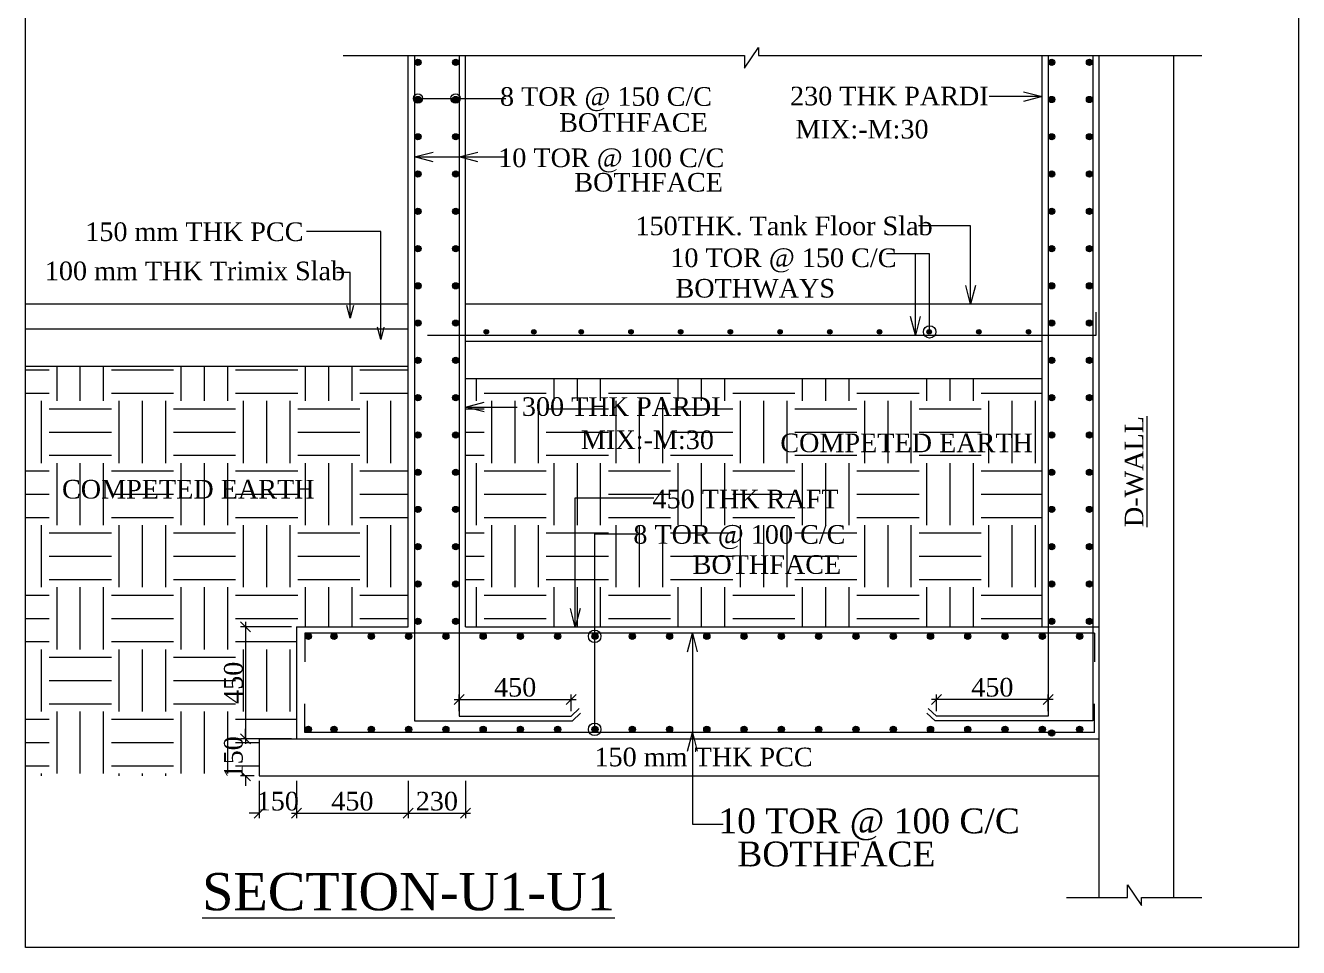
# Model space of a CAD drawing. Header units: inches. Extents: x 10943721 to 11147402, y -2794197 to -2693110.
# Drawn here: x 11055905 to 11061027, y -2789981 to -2786270 of the extents above; entities that cross this region are included whole.
import ezdxf

# ---------------------------------------------------------------- set-up
doc = ezdxf.new("R2010")
doc.units = ezdxf.units.IN
doc.header["$LTSCALE"] = 0.5
doc.header["$MEASUREMENT"] = 0
doc.header["$PDMODE"] = 34
doc.header["$PDSIZE"] = 50
doc.layers.get('0').update_dxf_attribs({"lineweight": 0})
for name, color, linetype, lineweight in [('S-DIM SECTION', 7, 'Continuous', 0), ('S-HATCH LIFT', 250, 'Continuous', 0), ('S-SECTION', 5, 'Continuous', 5), ('S-SECTION MARK', 7, 'Continuous', 0), ('S-SECTION-TEXT', 7, 'Continuous', 0), ('S-SHEET', 251, 'Continuous', 0), ('S-STEEL', 1, 'Continuous', 9), ('S-STEEL-2', 6, 'Continuous', 0), ('S-STEEL-TEXT', 7, 'Continuous', 0), ('S-TEXT', 7, 'Continuous', 0)]:
    doc.layers.add(name, color=color, linetype=linetype, lineweight=lineweight)
doc.styles.get("Standard").update_dxf_attribs({"font": 'times.ttf'})
doc.styles.add('TEXT', font='times.ttf')
doc.dimstyles.new('SETU', dxfattribs={"dimtxt": 200, "dimasz": 200, "dimexe": 100, "dimexo": 100, "dimgap": 35, "dimtad": 1, "dimdec": 0, "dimzin": 0, "dimdsep": 46, "dimtxsty": 'Standard', "dimblk": 'OBLIQUE', "dimcen": 0.09, "dimdle": 100, "dimclrd": 4, "dimclre": 256, "dimclrt": 256, "dimadec": 1, "dimazin": 0, "dimtfac": 1, "dimtdec": 0, "dimtix": 1, "dimtofl": 0, "dimtmove": 2, "dimatfit": 0, "dimfxl": 1, "dimtolj": 1, "dimtzin": 0, "dimlwd": -1, "dimlwe": -1, "dimarcsym": 0})
doc.dimstyles.get("Standard").update_dxf_attribs({"dimtxt": 0.18, "dimasz": 0.18, "dimexe": 0.18, "dimexo": 0.0625, "dimgap": 0.09, "dimtad": 0, "dimtih": 1, "dimtoh": 1, "dimdec": 4, "dimzin": 0, "dimdsep": 46, "dimtxsty": 'Standard', "dimcen": 0.09, "dimadec": 0, "dimazin": 0, "dimtfac": 1, "dimtdec": 4, "dimtofl": 0, "dimtmove": 0, "dimatfit": 3, "dimfxl": 1, "dimtolj": 1, "dimtzin": 0, "dimarcsym": 0})

# ---------------------------------------------------------------- blocks, each defined once
blk = doc.blocks.new('_Oblique')
at = {"color": 0, "linetype": 'ByBlock', "lineweight": -2}
blk.add_line((-0.5, -0.5), (0.5, 0.5), dxfattribs=at)
blk = doc.blocks.new('*D93')
at = {"layer": 'Defpoints', "color": 0, "transparency": 16777216}
for p in [(11059569.9, -2788982.1), (11059569.9, -2789050), (11060019.9, -2789050)]:
    blk.add_point(p, dxfattribs=at)
at = {"layer": 'S-DIM SECTION', "transparency": 16777216}
for p, q in [((11060039.9, -2788982.1), (11059549.9, -2788982.1)), ((11059569.9, -2789030), (11059569.9, -2788962.1)), ((11060019.9, -2789030), (11060019.9, -2788962.1))]:
    blk.add_line(p, q, dxfattribs=at)
at = {"layer": 'S-DIM SECTION', "transparency": 16777216, "xscale": 40, "yscale": 40, "zscale": 40, "rotation": 180}
blk.add_blockref('_Oblique', (11059569.9, -2788982.1), dxfattribs=at)
at = {"layer": 'S-DIM SECTION', "transparency": 16777216, "xscale": 40, "yscale": 40, "zscale": 40}
blk.add_blockref('_Oblique', (11060019.9, -2788982.1), dxfattribs=at)
at = {"layer": 'S-DIM SECTION', "transparency": 16777216, "insert": (11059794.9, -2788933.9), "char_height": 75, "attachment_point": 5, "style": 'TEXT'}
blk.add_mtext('\\A1;450', dxfattribs=at)
blk = doc.blocks.new('*D94')
at = {"layer": 'Defpoints', "color": 0, "transparency": 16777216}
for p in [(11058099.9, -2788982.1), (11057649.9, -2789050), (11058099.9, -2789050)]:
    blk.add_point(p, dxfattribs=at)
at = {"layer": 'S-DIM SECTION', "transparency": 16777216}
for p, q in [((11057629.9, -2788982.1), (11058119.9, -2788982.1)), ((11057649.9, -2789030), (11057649.9, -2788962.1)), ((11058099.9, -2789030), (11058099.9, -2788962.1))]:
    blk.add_line(p, q, dxfattribs=at)
at = {"layer": 'S-DIM SECTION', "transparency": 16777216, "xscale": 40, "yscale": 40, "zscale": 40, "rotation": 180}
blk.add_blockref('_Oblique', (11057649.9, -2788982.1), dxfattribs=at)
at = {"layer": 'S-DIM SECTION', "transparency": 16777216, "xscale": 40, "yscale": 40, "zscale": 40}
blk.add_blockref('_Oblique', (11058099.9, -2788982.1), dxfattribs=at)
at = {"layer": 'S-DIM SECTION', "transparency": 16777216, "insert": (11057874.9, -2788933.9), "char_height": 75, "attachment_point": 5, "style": 'TEXT'}
blk.add_mtext('\\A1;450', dxfattribs=at)
blk = doc.blocks.new('*D95')
at = {"layer": 'Defpoints', "color": 0, "transparency": 16777216}
for p in [(11056994.9, -2788690.5), (11056789.7, -2789140.5), (11056994.9, -2789140.5)]:
    blk.add_point(p, dxfattribs=at)
at = {"layer": 'S-DIM SECTION', "transparency": 16777216}
for p, q in [((11056974.9, -2788690.5), (11056769.7, -2788690.5)), ((11056789.7, -2788670.5), (11056789.7, -2789160.5)), ((11056974.9, -2789140.5), (11056769.7, -2789140.5))]:
    blk.add_line(p, q, dxfattribs=at)
at = {"layer": 'S-DIM SECTION', "transparency": 16777216, "xscale": 40, "yscale": 40, "zscale": 40}
for p, rotation in [((11056789.7, -2788690.5), 90), ((11056789.7, -2789140.5), 270)]:
    blk.add_blockref('_Oblique', p, dxfattribs=dict(at, rotation=rotation))
at = {"layer": 'S-DIM SECTION', "transparency": 16777216, "insert": (11056741.6, -2788915.5), "char_height": 75, "attachment_point": 5, "rotation": 90, "style": 'TEXT'}
blk.add_mtext('\\A1;450', dxfattribs=at)
blk = doc.blocks.new('*D96')
at = {"layer": 'Defpoints', "color": 0, "transparency": 16777216}
for p in [(11056789.7, -2789140.5), (11056840.2, -2789140.5), (11056844.9, -2789290.5)]:
    blk.add_point(p, dxfattribs=at)
at = {"layer": 'S-DIM SECTION', "transparency": 16777216}
for p, q in [((11056789.7, -2789140.5), (11056789.7, -2789100.5)), ((11056820.2, -2789140.5), (11056769.7, -2789140.5)), ((11056824.9, -2789290.5), (11056769.7, -2789290.5)), ((11056789.7, -2789290.5), (11056789.7, -2789330.5))]:
    blk.add_line(p, q, dxfattribs=at)
at = {"layer": 'S-DIM SECTION', "transparency": 16777216, "xscale": 40, "yscale": 40, "zscale": 40}
for p, rotation in [((11056789.7, -2789140.5), 270), ((11056789.7, -2789290.5), 90)]:
    blk.add_blockref('_Oblique', p, dxfattribs=dict(at, rotation=rotation))
at = {"layer": 'S-DIM SECTION', "transparency": 16777216, "insert": (11056741.6, -2789215.5), "char_height": 75, "attachment_point": 5, "rotation": 90, "style": 'TEXT'}
blk.add_mtext('\\A1;150', dxfattribs=at)
blk = doc.blocks.new('*D97')
at = {"layer": 'Defpoints', "color": 0, "transparency": 16777216}
for p in [(11056844.9, -2789290.5), (11056994.9, -2789290.5), (11056994.9, -2789440.5)]:
    blk.add_point(p, dxfattribs=at)
at = {"layer": 'S-DIM SECTION', "transparency": 16777216}
for p, q in [((11056844.9, -2789310.5), (11056844.9, -2789460.5)), ((11056994.9, -2789310.5), (11056994.9, -2789460.5)), ((11056844.9, -2789440.5), (11056804.9, -2789440.5)), ((11056994.9, -2789440.5), (11057034.9, -2789440.5))]:
    blk.add_line(p, q, dxfattribs=at)
at = {"layer": 'S-DIM SECTION', "transparency": 16777216, "xscale": 40, "yscale": 40, "zscale": 40}
blk.add_blockref('_Oblique', (11056844.9, -2789440.5), dxfattribs=at)
at = {"layer": 'S-DIM SECTION', "transparency": 16777216, "xscale": 40, "yscale": 40, "zscale": 40, "rotation": 180}
blk.add_blockref('_Oblique', (11056994.9, -2789440.5), dxfattribs=at)
at = {"layer": 'S-DIM SECTION', "transparency": 16777216, "insert": (11056919.9, -2789392.3), "char_height": 75, "attachment_point": 5, "style": 'TEXT'}
blk.add_mtext('\\A1;150', dxfattribs=at)
blk = doc.blocks.new('*D98')
at = {"layer": 'Defpoints', "color": 0, "transparency": 16777216}
for p in [(11056994.9, -2789290.5), (11057444.9, -2789290.5), (11057444.9, -2789440.5)]:
    blk.add_point(p, dxfattribs=at)
at = {"layer": 'S-DIM SECTION', "transparency": 16777216}
for p, q in [((11056994.9, -2789310.5), (11056994.9, -2789460.5)), ((11057444.9, -2789310.5), (11057444.9, -2789460.5)), ((11056974.9, -2789440.5), (11057464.9, -2789440.5))]:
    blk.add_line(p, q, dxfattribs=at)
at = {"layer": 'S-DIM SECTION', "transparency": 16777216, "xscale": 40, "yscale": 40, "zscale": 40, "rotation": 180}
blk.add_blockref('_Oblique', (11056994.9, -2789440.5), dxfattribs=at)
at = {"layer": 'S-DIM SECTION', "transparency": 16777216, "xscale": 40, "yscale": 40, "zscale": 40}
blk.add_blockref('_Oblique', (11057444.9, -2789440.5), dxfattribs=at)
at = {"layer": 'S-DIM SECTION', "transparency": 16777216, "insert": (11057219.9, -2789392.3), "char_height": 75, "attachment_point": 5, "style": 'TEXT'}
blk.add_mtext('\\A1;450', dxfattribs=at)
blk = doc.blocks.new('*D99')
at = {"layer": 'Defpoints', "color": 0, "transparency": 16777216}
for p in [(11057444.9, -2789290.5), (11057674.9, -2789290.5), (11057674.9, -2789440.5)]:
    blk.add_point(p, dxfattribs=at)
at = {"layer": 'S-DIM SECTION', "transparency": 16777216}
for p, q in [((11057444.9, -2789310.5), (11057444.9, -2789460.5)), ((11057674.9, -2789310.5), (11057674.9, -2789460.5)), ((11057424.9, -2789440.5), (11057694.9, -2789440.5))]:
    blk.add_line(p, q, dxfattribs=at)
at = {"layer": 'S-DIM SECTION', "transparency": 16777216, "xscale": 40, "yscale": 40, "zscale": 40, "rotation": 180}
blk.add_blockref('_Oblique', (11057444.9, -2789440.5), dxfattribs=at)
at = {"layer": 'S-DIM SECTION', "transparency": 16777216, "xscale": 40, "yscale": 40, "zscale": 40}
blk.add_blockref('_Oblique', (11057674.9, -2789440.5), dxfattribs=at)
at = {"layer": 'S-DIM SECTION', "transparency": 16777216, "insert": (11057559.9, -2789392.3), "char_height": 75, "attachment_point": 5, "style": 'TEXT'}
blk.add_mtext('\\A1;230', dxfattribs=at)

msp = doc.modelspace()

# ---------------------------------------------------------------- hatches: boundary and pattern name
at = {"layer": 'S-HATCH LIFT'}
h = msp.add_hatch(dxfattribs=at)
h.set_pattern_fill('EARTH', color=256, scale=1000)
h.paths.add_polyline_path([(11057444.9, -2787640.5), (11055904.5, -2787640.5), (11055904.5, -2789290.5), (11056844.9, -2789290.5), (11056844.9, -2789140.5), (11056994.9, -2789140.5), (11056994.9, -2788690.5), (11057444.9, -2788690.5)])
h = msp.add_hatch(dxfattribs=at)
h.set_pattern_fill('EARTH', color=256, scale=1000)
h.paths.add_polyline_path([(11059994.9, -2787690.5), (11057674.9, -2787690.5), (11057674.9, -2788690.5), (11059994.9, -2788690.5)])
at = {"layer": 'S-STEEL-2', "ltscale": 0.1}
h = msp.add_hatch(color=256, dxfattribs=at)
h.dxf.hatch_style = 1
edge = h.paths.add_edge_path()
edge.add_arc((11057484, -2786417.8), 12.5, 0, 360)
h = msp.add_hatch(color=256, dxfattribs=at)
h.dxf.hatch_style = 1
edge = h.paths.add_edge_path()
edge.add_arc((11057635.7, -2786417.8), 12.5, 0, 360)
h = msp.add_hatch(color=256, dxfattribs=at)
h.dxf.hatch_style = 1
edge = h.paths.add_edge_path()
edge.add_arc((11060034, -2786417.8), 12.5, 0, 360)
h = msp.add_hatch(color=256, dxfattribs=at)
h.dxf.hatch_style = 1
edge = h.paths.add_edge_path()
edge.add_arc((11060185.7, -2786417.8), 12.5, 0, 360)
h = msp.add_hatch(color=256, dxfattribs=at)
h.dxf.hatch_style = 1
edge = h.paths.add_edge_path()
edge.add_arc((11057484, -2786567.8), 12.5, 0, 360)
h = msp.add_hatch(color=256, dxfattribs=at)
h.dxf.hatch_style = 1
edge = h.paths.add_edge_path()
edge.add_arc((11057635.7, -2786567.8), 12.5, 0, 360)
h = msp.add_hatch(color=256, dxfattribs=at)
h.dxf.hatch_style = 1
edge = h.paths.add_edge_path()
edge.add_arc((11060034, -2786567.8), 12.5, 0, 360)
h = msp.add_hatch(color=256, dxfattribs=at)
h.dxf.hatch_style = 1
edge = h.paths.add_edge_path()
edge.add_arc((11060185.7, -2786567.8), 12.5, 0, 360)
h = msp.add_hatch(color=256, dxfattribs=at)
h.dxf.hatch_style = 1
edge = h.paths.add_edge_path()
edge.add_arc((11057484, -2786717.8), 12.5, 0, 360)
h = msp.add_hatch(color=256, dxfattribs=at)
h.dxf.hatch_style = 1
edge = h.paths.add_edge_path()
edge.add_arc((11057635.7, -2786717.8), 12.5, 0, 360)
h = msp.add_hatch(color=256, dxfattribs=at)
h.dxf.hatch_style = 1
edge = h.paths.add_edge_path()
edge.add_arc((11060034, -2786717.8), 12.5, 0, 360)
h = msp.add_hatch(color=256, dxfattribs=at)
h.dxf.hatch_style = 1
edge = h.paths.add_edge_path()
edge.add_arc((11060185.7, -2786717.8), 12.5, 0, 360)
h = msp.add_hatch(color=256, dxfattribs=at)
h.dxf.hatch_style = 1
edge = h.paths.add_edge_path()
edge.add_arc((11057484, -2786867.8), 12.5, 0, 360)
h = msp.add_hatch(color=256, dxfattribs=at)
h.dxf.hatch_style = 1
edge = h.paths.add_edge_path()
edge.add_arc((11057635.7, -2786867.8), 12.5, 0, 360)
h = msp.add_hatch(color=256, dxfattribs=at)
h.dxf.hatch_style = 1
edge = h.paths.add_edge_path()
edge.add_arc((11060034, -2786867.8), 12.5, 0, 360)
h = msp.add_hatch(color=256, dxfattribs=at)
h.dxf.hatch_style = 1
edge = h.paths.add_edge_path()
edge.add_arc((11060185.7, -2786867.8), 12.5, 0, 360)
h = msp.add_hatch(color=256, dxfattribs=at)
h.dxf.hatch_style = 1
edge = h.paths.add_edge_path()
edge.add_arc((11057484, -2787017.8), 12.5, 0, 360)
h = msp.add_hatch(color=256, dxfattribs=at)
h.dxf.hatch_style = 1
edge = h.paths.add_edge_path()
edge.add_arc((11057635.7, -2787017.8), 12.5, 0, 360)
h = msp.add_hatch(color=256, dxfattribs=at)
h.dxf.hatch_style = 1
edge = h.paths.add_edge_path()
edge.add_arc((11060034, -2787017.8), 12.5, 0, 360)
h = msp.add_hatch(color=256, dxfattribs=at)
h.dxf.hatch_style = 1
edge = h.paths.add_edge_path()
edge.add_arc((11060185.7, -2787017.8), 12.5, 0, 360)
h = msp.add_hatch(color=256, dxfattribs=at)
h.dxf.hatch_style = 1
edge = h.paths.add_edge_path()
edge.add_arc((11057484, -2787167.8), 12.5, 0, 360)
h = msp.add_hatch(color=256, dxfattribs=at)
h.dxf.hatch_style = 1
edge = h.paths.add_edge_path()
edge.add_arc((11057635.7, -2787167.8), 12.5, 0, 360)
h = msp.add_hatch(color=256, dxfattribs=at)
h.dxf.hatch_style = 1
edge = h.paths.add_edge_path()
edge.add_arc((11060034, -2787167.8), 12.5, 0, 360)
h = msp.add_hatch(color=256, dxfattribs=at)
h.dxf.hatch_style = 1
edge = h.paths.add_edge_path()
edge.add_arc((11060185.7, -2787167.8), 12.5, 0, 360)
h = msp.add_hatch(color=256, dxfattribs=at)
h.dxf.hatch_style = 1
edge = h.paths.add_edge_path()
edge.add_arc((11057484, -2787317.8), 12.5, 0, 360)
h = msp.add_hatch(color=256, dxfattribs=at)
h.dxf.hatch_style = 1
edge = h.paths.add_edge_path()
edge.add_arc((11057635.7, -2787317.8), 12.5, 0, 360)
h = msp.add_hatch(color=256, dxfattribs=at)
h.dxf.hatch_style = 1
edge = h.paths.add_edge_path()
edge.add_arc((11060034, -2787317.8), 12.5, 0, 360)
h = msp.add_hatch(color=256, dxfattribs=at)
h.dxf.hatch_style = 1
edge = h.paths.add_edge_path()
edge.add_arc((11060185.7, -2787317.8), 12.5, 0, 360)
h = msp.add_hatch(color=256, dxfattribs=at)
h.dxf.hatch_style = 1
edge = h.paths.add_edge_path()
edge.add_arc((11057484, -2787467.8), 12.5, 0, 360)
h = msp.add_hatch(color=256, dxfattribs=at)
h.dxf.hatch_style = 1
edge = h.paths.add_edge_path()
edge.add_arc((11057635.7, -2787467.8), 12.5, 0, 360)
h = msp.add_hatch(color=256, dxfattribs=at)
h.dxf.hatch_style = 1
edge = h.paths.add_edge_path()
edge.add_arc((11060034, -2787467.8), 12.5, 0, 360)
h = msp.add_hatch(color=256, dxfattribs=at)
h.dxf.hatch_style = 1
edge = h.paths.add_edge_path()
edge.add_arc((11060185.7, -2787467.8), 12.5, 0, 360)
at = {"layer": 'S-STEEL-2'}
h = msp.add_hatch(color=256, dxfattribs=at)
h.dxf.hatch_style = 1
edge = h.paths.add_edge_path()
edge.add_arc((11057758.9, -2787503.1), 9, 0, 360)
h = msp.add_hatch(color=256, dxfattribs=at)
h.dxf.hatch_style = 1
edge = h.paths.add_edge_path()
edge.add_arc((11057949.9, -2787503.1), 9, 0, 360)
h = msp.add_hatch(color=256, dxfattribs=at)
h.dxf.hatch_style = 1
edge = h.paths.add_edge_path()
edge.add_arc((11058140.9, -2787503.1), 9, 0, 360)
h = msp.add_hatch(color=256, dxfattribs=at)
h.dxf.hatch_style = 1
edge = h.paths.add_edge_path()
edge.add_arc((11058340.9, -2787503.1), 9, 0, 360)
h = msp.add_hatch(color=256, dxfattribs=at)
h.dxf.hatch_style = 1
edge = h.paths.add_edge_path()
edge.add_arc((11058540.9, -2787503.1), 9, 0, 360)
h = msp.add_hatch(color=256, dxfattribs=at)
h.dxf.hatch_style = 1
edge = h.paths.add_edge_path()
edge.add_arc((11058740.9, -2787503.1), 9, 0, 360)
h = msp.add_hatch(color=256, dxfattribs=at)
h.dxf.hatch_style = 1
edge = h.paths.add_edge_path()
edge.add_arc((11058940.9, -2787503.1), 9, 0, 360)
h = msp.add_hatch(color=256, dxfattribs=at)
h.dxf.hatch_style = 1
edge = h.paths.add_edge_path()
edge.add_arc((11059140.9, -2787503.1), 9, 0, 360)
h = msp.add_hatch(color=256, dxfattribs=at)
h.dxf.hatch_style = 1
edge = h.paths.add_edge_path()
edge.add_arc((11059340.9, -2787503.1), 9, 0, 360)
h = msp.add_hatch(color=256, dxfattribs=at)
h.dxf.hatch_style = 1
edge = h.paths.add_edge_path()
edge.add_arc((11059540.9, -2787503.1), 9, 0, 360)
h = msp.add_hatch(color=256, dxfattribs=at)
h.dxf.hatch_style = 1
edge = h.paths.add_edge_path()
edge.add_arc((11059740.9, -2787503.1), 9, 0, 360)
h = msp.add_hatch(color=256, dxfattribs=at)
h.dxf.hatch_style = 1
edge = h.paths.add_edge_path()
edge.add_arc((11059940.9, -2787503.1), 9, 0, 360)
at = {"layer": 'S-STEEL-2', "ltscale": 0.1}
h = msp.add_hatch(color=256, dxfattribs=at)
h.dxf.hatch_style = 1
edge = h.paths.add_edge_path()
edge.add_arc((11057484, -2787617.8), 12.5, 0, 360)
h = msp.add_hatch(color=256, dxfattribs=at)
h.dxf.hatch_style = 1
edge = h.paths.add_edge_path()
edge.add_arc((11057635.7, -2787617.8), 12.5, 0, 360)
h = msp.add_hatch(color=256, dxfattribs=at)
h.dxf.hatch_style = 1
edge = h.paths.add_edge_path()
edge.add_arc((11060034, -2787617.8), 12.5, 0, 360)
h = msp.add_hatch(color=256, dxfattribs=at)
h.dxf.hatch_style = 1
edge = h.paths.add_edge_path()
edge.add_arc((11060185.7, -2787617.8), 12.5, 0, 360)
h = msp.add_hatch(color=256, dxfattribs=at)
h.dxf.hatch_style = 1
edge = h.paths.add_edge_path()
edge.add_arc((11057484, -2787767.8), 12.5, 0, 360)
h = msp.add_hatch(color=256, dxfattribs=at)
h.dxf.hatch_style = 1
edge = h.paths.add_edge_path()
edge.add_arc((11057635.7, -2787767.8), 12.5, 0, 360)
h = msp.add_hatch(color=256, dxfattribs=at)
h.dxf.hatch_style = 1
edge = h.paths.add_edge_path()
edge.add_arc((11060034, -2787767.8), 12.5, 0, 360)
h = msp.add_hatch(color=256, dxfattribs=at)
h.dxf.hatch_style = 1
edge = h.paths.add_edge_path()
edge.add_arc((11060185.7, -2787767.8), 12.5, 0, 360)
h = msp.add_hatch(color=256, dxfattribs=at)
h.dxf.hatch_style = 1
edge = h.paths.add_edge_path()
edge.add_arc((11057484, -2787917.8), 12.5, 0, 360)
h = msp.add_hatch(color=256, dxfattribs=at)
h.dxf.hatch_style = 1
edge = h.paths.add_edge_path()
edge.add_arc((11057635.7, -2787917.8), 12.5, 0, 360)
h = msp.add_hatch(color=256, dxfattribs=at)
h.dxf.hatch_style = 1
edge = h.paths.add_edge_path()
edge.add_arc((11060034, -2787917.8), 12.5, 0, 360)
h = msp.add_hatch(color=256, dxfattribs=at)
h.dxf.hatch_style = 1
edge = h.paths.add_edge_path()
edge.add_arc((11060185.7, -2787917.8), 12.5, 0, 360)
h = msp.add_hatch(color=256, dxfattribs=at)
h.dxf.hatch_style = 1
edge = h.paths.add_edge_path()
edge.add_arc((11057484, -2788067.8), 12.5, 0, 360)
h = msp.add_hatch(color=256, dxfattribs=at)
h.dxf.hatch_style = 1
edge = h.paths.add_edge_path()
edge.add_arc((11057635.7, -2788067.8), 12.5, 0, 360)
h = msp.add_hatch(color=256, dxfattribs=at)
h.dxf.hatch_style = 1
edge = h.paths.add_edge_path()
edge.add_arc((11060034, -2788067.8), 12.5, 0, 360)
h = msp.add_hatch(color=256, dxfattribs=at)
h.dxf.hatch_style = 1
edge = h.paths.add_edge_path()
edge.add_arc((11060185.7, -2788067.8), 12.5, 0, 360)
h = msp.add_hatch(color=256, dxfattribs=at)
h.dxf.hatch_style = 1
edge = h.paths.add_edge_path()
edge.add_arc((11057484, -2788217.8), 12.5, 0, 360)
h = msp.add_hatch(color=256, dxfattribs=at)
h.dxf.hatch_style = 1
edge = h.paths.add_edge_path()
edge.add_arc((11057635.7, -2788217.8), 12.5, 0, 360)
h = msp.add_hatch(color=256, dxfattribs=at)
h.dxf.hatch_style = 1
edge = h.paths.add_edge_path()
edge.add_arc((11060034, -2788217.8), 12.5, 0, 360)
h = msp.add_hatch(color=256, dxfattribs=at)
h.dxf.hatch_style = 1
edge = h.paths.add_edge_path()
edge.add_arc((11060185.7, -2788217.8), 12.5, 0, 360)
h = msp.add_hatch(color=256, dxfattribs=at)
h.dxf.hatch_style = 1
edge = h.paths.add_edge_path()
edge.add_arc((11057484, -2788367.8), 12.5, 0, 360)
h = msp.add_hatch(color=256, dxfattribs=at)
h.dxf.hatch_style = 1
edge = h.paths.add_edge_path()
edge.add_arc((11057635.7, -2788367.8), 12.5, 0, 360)
h = msp.add_hatch(color=256, dxfattribs=at)
h.dxf.hatch_style = 1
edge = h.paths.add_edge_path()
edge.add_arc((11060034, -2788367.8), 12.5, 0, 360)
h = msp.add_hatch(color=256, dxfattribs=at)
h.dxf.hatch_style = 1
edge = h.paths.add_edge_path()
edge.add_arc((11060185.7, -2788367.8), 12.5, 0, 360)
h = msp.add_hatch(color=256, dxfattribs=at)
h.dxf.hatch_style = 1
edge = h.paths.add_edge_path()
edge.add_arc((11057484, -2788517.8), 12.5, 0, 360)
h = msp.add_hatch(color=256, dxfattribs=at)
h.dxf.hatch_style = 1
edge = h.paths.add_edge_path()
edge.add_arc((11057635.7, -2788517.8), 12.5, 0, 360)
h = msp.add_hatch(color=256, dxfattribs=at)
h.dxf.hatch_style = 1
edge = h.paths.add_edge_path()
edge.add_arc((11060034, -2788517.8), 12.5, 0, 360)
h = msp.add_hatch(color=256, dxfattribs=at)
h.dxf.hatch_style = 1
edge = h.paths.add_edge_path()
edge.add_arc((11060185.7, -2788517.8), 12.5, 0, 360)
h = msp.add_hatch(color=256, dxfattribs=at)
h.dxf.hatch_style = 1
edge = h.paths.add_edge_path()
edge.add_arc((11057484, -2788667.8), 12.5, 0, 360)
h = msp.add_hatch(color=256, dxfattribs=at)
h.dxf.hatch_style = 1
edge = h.paths.add_edge_path()
edge.add_arc((11057635.7, -2788667.8), 12.5, 0, 360)
h = msp.add_hatch(color=256, dxfattribs=at)
h.dxf.hatch_style = 1
edge = h.paths.add_edge_path()
edge.add_arc((11060034, -2788667.8), 12.5, 0, 360)
h = msp.add_hatch(color=256, dxfattribs=at)
h.dxf.hatch_style = 1
edge = h.paths.add_edge_path()
edge.add_arc((11060185.7, -2788667.8), 12.5, 0, 360)
h = msp.add_hatch(color=256, dxfattribs=at)
h.dxf.hatch_style = 1
edge = h.paths.add_edge_path()
edge.add_arc((11057042.8, -2788728.2), 12.5, 0, 360)
h = msp.add_hatch(color=256, dxfattribs=at)
h.dxf.hatch_style = 1
edge = h.paths.add_edge_path()
edge.add_arc((11057146.2, -2788728.2), 12.5, 0, 360)
h = msp.add_hatch(color=256, dxfattribs=at)
h.dxf.hatch_style = 1
edge = h.paths.add_edge_path()
edge.add_arc((11057296.2, -2788728.2), 12.5, 0, 360)
h = msp.add_hatch(color=256, dxfattribs=at)
h.dxf.hatch_style = 1
edge = h.paths.add_edge_path()
edge.add_arc((11057446.2, -2788728.2), 12.5, 0, 360)
h = msp.add_hatch(color=256, dxfattribs=at)
h.dxf.hatch_style = 1
edge = h.paths.add_edge_path()
edge.add_arc((11057596.2, -2788728.2), 12.5, 0, 360)
h = msp.add_hatch(color=256, dxfattribs=at)
h.dxf.hatch_style = 1
edge = h.paths.add_edge_path()
edge.add_arc((11057746.2, -2788728.2), 12.5, 0, 360)
h = msp.add_hatch(color=256, dxfattribs=at)
h.dxf.hatch_style = 1
edge = h.paths.add_edge_path()
edge.add_arc((11057896.2, -2788728.2), 12.5, 0, 360)
h = msp.add_hatch(color=256, dxfattribs=at)
h.dxf.hatch_style = 1
edge = h.paths.add_edge_path()
edge.add_arc((11058046.2, -2788728.2), 12.5, 0, 360)
h = msp.add_hatch(color=256, dxfattribs=at)
h.dxf.hatch_style = 1
edge = h.paths.add_edge_path()
edge.add_arc((11058196.2, -2788728.2), 12.5, 0, 360)
h = msp.add_hatch(color=256, dxfattribs=at)
h.dxf.hatch_style = 1
edge = h.paths.add_edge_path()
edge.add_arc((11058346.2, -2788728.2), 12.5, 0, 360)
h = msp.add_hatch(color=256, dxfattribs=at)
h.dxf.hatch_style = 1
edge = h.paths.add_edge_path()
edge.add_arc((11058496.2, -2788728.2), 12.5, 0, 360)
h = msp.add_hatch(color=256, dxfattribs=at)
h.dxf.hatch_style = 1
edge = h.paths.add_edge_path()
edge.add_arc((11058646.2, -2788728.2), 12.5, 0, 360)
h = msp.add_hatch(color=256, dxfattribs=at)
h.dxf.hatch_style = 1
edge = h.paths.add_edge_path()
edge.add_arc((11058796.2, -2788728.2), 12.5, 0, 360)
h = msp.add_hatch(color=256, dxfattribs=at)
h.dxf.hatch_style = 1
edge = h.paths.add_edge_path()
edge.add_arc((11058946.2, -2788728.2), 12.5, 0, 360)
h = msp.add_hatch(color=256, dxfattribs=at)
h.dxf.hatch_style = 1
edge = h.paths.add_edge_path()
edge.add_arc((11059096.2, -2788728.2), 12.5, 0, 360)
h = msp.add_hatch(color=256, dxfattribs=at)
h.dxf.hatch_style = 1
edge = h.paths.add_edge_path()
edge.add_arc((11059246.2, -2788728.2), 12.5, 0, 360)
h = msp.add_hatch(color=256, dxfattribs=at)
h.dxf.hatch_style = 1
edge = h.paths.add_edge_path()
edge.add_arc((11059396.2, -2788728.2), 12.5, 0, 360)
h = msp.add_hatch(color=256, dxfattribs=at)
h.dxf.hatch_style = 1
edge = h.paths.add_edge_path()
edge.add_arc((11059546.2, -2788728.2), 12.5, 0, 360)
h = msp.add_hatch(color=256, dxfattribs=at)
h.dxf.hatch_style = 1
edge = h.paths.add_edge_path()
edge.add_arc((11059696.2, -2788728.2), 12.5, 0, 360)
h = msp.add_hatch(color=256, dxfattribs=at)
h.dxf.hatch_style = 1
edge = h.paths.add_edge_path()
edge.add_arc((11059846.2, -2788728.2), 12.5, 0, 360)
h = msp.add_hatch(color=256, dxfattribs=at)
h.dxf.hatch_style = 1
edge = h.paths.add_edge_path()
edge.add_arc((11059996.2, -2788728.2), 12.5, 0, 360)
h = msp.add_hatch(color=256, dxfattribs=at)
h.dxf.hatch_style = 1
edge = h.paths.add_edge_path()
edge.add_arc((11060146.2, -2788728.2), 12.5, 0, 360)
h = msp.add_hatch(color=256, dxfattribs=at)
h.dxf.hatch_style = 1
edge = h.paths.add_edge_path()
edge.add_arc((11057042.8, -2789102.8), 12.5, 0, 360)
h = msp.add_hatch(color=256, dxfattribs=at)
h.dxf.hatch_style = 1
edge = h.paths.add_edge_path()
edge.add_arc((11057146.2, -2789102.8), 12.5, 0, 360)
h = msp.add_hatch(color=256, dxfattribs=at)
h.dxf.hatch_style = 1
edge = h.paths.add_edge_path()
edge.add_arc((11057296.2, -2789102.8), 12.5, 0, 360)
h = msp.add_hatch(color=256, dxfattribs=at)
h.dxf.hatch_style = 1
edge = h.paths.add_edge_path()
edge.add_arc((11057446.2, -2789102.8), 12.5, 0, 360)
h = msp.add_hatch(color=256, dxfattribs=at)
h.dxf.hatch_style = 1
edge = h.paths.add_edge_path()
edge.add_arc((11057596.2, -2789102.8), 12.5, 0, 360)
h = msp.add_hatch(color=256, dxfattribs=at)
h.dxf.hatch_style = 1
edge = h.paths.add_edge_path()
edge.add_arc((11057746.2, -2789102.8), 12.5, 0, 360)
h = msp.add_hatch(color=256, dxfattribs=at)
h.dxf.hatch_style = 1
edge = h.paths.add_edge_path()
edge.add_arc((11057896.2, -2789102.8), 12.5, 0, 360)
h = msp.add_hatch(color=256, dxfattribs=at)
h.dxf.hatch_style = 1
edge = h.paths.add_edge_path()
edge.add_arc((11058046.2, -2789102.8), 12.5, 0, 360)
h = msp.add_hatch(color=256, dxfattribs=at)
h.dxf.hatch_style = 1
edge = h.paths.add_edge_path()
edge.add_arc((11058196.2, -2789102.8), 12.5, 0, 360)
h = msp.add_hatch(color=256, dxfattribs=at)
h.dxf.hatch_style = 1
edge = h.paths.add_edge_path()
edge.add_arc((11058346.2, -2789102.8), 12.5, 0, 360)
h = msp.add_hatch(color=256, dxfattribs=at)
h.dxf.hatch_style = 1
edge = h.paths.add_edge_path()
edge.add_arc((11058496.2, -2789102.8), 12.5, 0, 360)
h = msp.add_hatch(color=256, dxfattribs=at)
h.dxf.hatch_style = 1
edge = h.paths.add_edge_path()
edge.add_arc((11058646.2, -2789102.8), 12.5, 0, 360)
h = msp.add_hatch(color=256, dxfattribs=at)
h.dxf.hatch_style = 1
edge = h.paths.add_edge_path()
edge.add_arc((11058796.2, -2789102.8), 12.5, 0, 360)
h = msp.add_hatch(color=256, dxfattribs=at)
h.dxf.hatch_style = 1
edge = h.paths.add_edge_path()
edge.add_arc((11058946.2, -2789102.8), 12.5, 0, 360)
h = msp.add_hatch(color=256, dxfattribs=at)
h.dxf.hatch_style = 1
edge = h.paths.add_edge_path()
edge.add_arc((11059096.2, -2789102.8), 12.5, 0, 360)
h = msp.add_hatch(color=256, dxfattribs=at)
h.dxf.hatch_style = 1
edge = h.paths.add_edge_path()
edge.add_arc((11059246.2, -2789102.8), 12.5, 0, 360)
h = msp.add_hatch(color=256, dxfattribs=at)
h.dxf.hatch_style = 1
edge = h.paths.add_edge_path()
edge.add_arc((11059396.2, -2789102.8), 12.5, 0, 360)
h = msp.add_hatch(color=256, dxfattribs=at)
h.dxf.hatch_style = 1
edge = h.paths.add_edge_path()
edge.add_arc((11059546.2, -2789102.8), 12.5, 0, 360)
h = msp.add_hatch(color=256, dxfattribs=at)
h.dxf.hatch_style = 1
edge = h.paths.add_edge_path()
edge.add_arc((11059696.2, -2789102.8), 12.5, 0, 360)
h = msp.add_hatch(color=256, dxfattribs=at)
h.dxf.hatch_style = 1
edge = h.paths.add_edge_path()
edge.add_arc((11059846.2, -2789102.8), 12.5, 0, 360)
h = msp.add_hatch(color=256, dxfattribs=at)
h.dxf.hatch_style = 1
edge = h.paths.add_edge_path()
edge.add_arc((11059996.2, -2789102.8), 12.5, 0, 360)
h = msp.add_hatch(color=256, dxfattribs=at)
h.dxf.hatch_style = 1
edge = h.paths.add_edge_path()
edge.add_arc((11060146.2, -2789102.8), 12.5, 0, 360)
h = msp.add_hatch(color=256, dxfattribs=at)
h.dxf.hatch_style = 1
edge = h.paths.add_edge_path()
edge.add_arc((11060034, -2789117.8), 12.5, 0, 360)

# ---------------------------------------------------------------- linework, layer by layer
at = {"color": 3}
for p, q in [((11060224.9, -2789779.8), (11060224.9, -2786390.5)), ((11060524.9, -2789779.8), (11060524.9, -2786390.5))]:
    msp.add_line(p, q, dxfattribs=at)
at = {"layer": 'S-SECTION', "linetype": 'ByBlock', "ltscale": 15}
for p, q in [((11057444.9, -2788690.5), (11057444.9, -2786390.5)), ((11057674.9, -2788690.5), (11057674.9, -2786390.5)), ((11055904.5, -2787390.5), (11057444.9, -2787390.5)), ((11057674.9, -2787390.5), (11059994.9, -2787390.5)), ((11055904.5, -2787490.5), (11057444.9, -2787490.5)), ((11057674.9, -2787540.5), (11059994.9, -2787540.5))]:
    msp.add_line(p, q, dxfattribs=at)
at = {"layer": 'S-SECTION'}
for p, q in [((11059994.9, -2788690.5), (11059994.9, -2786390.5)), ((11055904.5, -2787640.5), (11057444.9, -2787640.5)), ((11057674.9, -2787690.5), (11059994.9, -2787690.5)), ((11056994.9, -2788690.5), (11057444.9, -2788690.5)), ((11056994.9, -2788690.5), (11056994.9, -2789140.5)), ((11057674.9, -2788690.5), (11060224.9, -2788690.5)), ((11056844.9, -2789140.5), (11056844.9, -2789290.5)), ((11056844.9, -2789140.5), (11060224.9, -2789140.5)), ((11056844.9, -2789290.5), (11060224.9, -2789290.5))]:
    msp.add_line(p, q, dxfattribs=at)
at = {"layer": 'S-SECTION', "color": 3, "linetype": 'ByBlock', "ltscale": 15, "elevation": 0}
for points in [[(11057182.3, -2786390.5), (11058797.9, -2786390.5), (11058797.9, -2786441.5), (11058854.4, -2786359), (11058854.4, -2786390.5), (11060638, -2786390.5)], [(11060093.1, -2789779.8), (11060338.6, -2789779.8), (11060338.6, -2789728.8), (11060395.1, -2789811.3), (11060395.1, -2789779.8), (11060638, -2789779.8)]]:
    msp.add_lwpolyline(points, dxfattribs=at)
at = {"layer": 'S-SHEET'}
msp.add_lwpolyline([(11061027.1, -2789981), (11055904.5, -2789981), (11055904.5, -2786194.9), (11061027.1, -2786194.9)], close=True, dxfattribs=at)
at = {"layer": 'S-STEEL', "linetype": 'ByBlock', "ltscale": 15}
for p, q in [((11060212.1, -2787516.1), (11060212.1, -2787424.2)), ((11057521.7, -2787516.1), (11060212.1, -2787516.1)), ((11060206.6, -2788715.5), (11057028.1, -2788715.5)), ((11057028.1, -2788715.5), (11057028.1, -2788830.5)), ((11060206.6, -2788715.5), (11060206.6, -2788830.5)), ((11057028.1, -2789115.5), (11057028.1, -2789000.5)), ((11060206.6, -2789115.5), (11060206.6, -2789000.5)), ((11060206.6, -2789115.5), (11057028.1, -2789115.5))]:
    msp.add_line(p, q, dxfattribs=at)
for points in [[(11057469.9, -2786390.5), (11057469.9, -2789068.8), (11058105.5, -2789068.8), (11058138.3, -2789037.1)], [(11057649.9, -2786390.5), (11057649.9, -2789050), (11058099.9, -2789050), (11058132.7, -2789018.4)], [(11060199.9, -2786390.5), (11060199.9, -2789068.8), (11059564.3, -2789068.8), (11059531.4, -2789037.1)], [(11060019.9, -2786390.5), (11060019.9, -2789050), (11059569.9, -2789050), (11059537, -2789018.4)]]:
    msp.add_lwpolyline(points, dxfattribs=at)
at = {"layer": 'S-STEEL-2', "ltscale": 0.1}
for centre in [(11057484, -2786417.8, 0), (11057635.7, -2786417.8, 0), (11060034, -2786417.8, 0), (11060185.7, -2786417.8, 0), (11057484, -2786567.8, 0), (11057635.7, -2786567.8, 0), (11060034, -2786567.8, 0), (11060185.7, -2786567.8, 0), (11057484, -2786717.8, 0), (11057635.7, -2786717.8, 0), (11060034, -2786717.8, 0), (11060185.7, -2786717.8, 0), (11057484, -2786867.8, 0), (11057635.7, -2786867.8, 0), (11060034, -2786867.8, 0), (11060185.7, -2786867.8, 0), (11057484, -2787017.8, 0), (11057635.7, -2787017.8, 0), (11060034, -2787017.8, 0), (11060185.7, -2787017.8, 0), (11057484, -2787167.8, 0), (11057635.7, -2787167.8, 0), (11060034, -2787167.8, 0), (11060185.7, -2787167.8, 0), (11057484, -2787317.8, 0), (11057635.7, -2787317.8, 0), (11060034, -2787317.8, 0), (11060185.7, -2787317.8, 0), (11057484, -2787467.8, 0), (11057635.7, -2787467.8, 0), (11060034, -2787467.8, 0), (11060185.7, -2787467.8, 0), (11057484, -2787617.8, 0), (11057635.7, -2787617.8, 0), (11060034, -2787617.8, 0), (11060185.7, -2787617.8, 0), (11057484, -2787767.8, 0), (11057635.7, -2787767.8, 0), (11060034, -2787767.8, 0), (11060185.7, -2787767.8, 0), (11057484, -2787917.8, 0), (11057635.7, -2787917.8, 0), (11060034, -2787917.8, 0), (11060185.7, -2787917.8, 0), (11057484, -2788067.8, 0), (11057635.7, -2788067.8, 0), (11060034, -2788067.8, 0), (11060185.7, -2788067.8, 0), (11057484, -2788217.8, 0), (11057635.7, -2788217.8, 0), (11060034, -2788217.8, 0), (11060185.7, -2788217.8, 0), (11057484, -2788367.8, 0), (11057635.7, -2788367.8, 0), (11060034, -2788367.8, 0), (11060185.7, -2788367.8, 0), (11057484, -2788517.8, 0), (11057635.7, -2788517.8, 0), (11060034, -2788517.8, 0), (11060185.7, -2788517.8, 0), (11057484, -2788667.8, 0), (11057635.7, -2788667.8, 0), (11060034, -2788667.8, 0), (11060185.7, -2788667.8, 0), (11057042.8, -2788728.2), (11057146.2, -2788728.2), (11057296.2, -2788728.2), (11057446.2, -2788728.2), (11057596.2, -2788728.2), (11057746.2, -2788728.2), (11057896.2, -2788728.2), (11058046.2, -2788728.2), (11058196.2, -2788728.2), (11058346.2, -2788728.2), (11058496.2, -2788728.2), (11058646.2, -2788728.2), (11058796.2, -2788728.2), (11058946.2, -2788728.2), (11059096.2, -2788728.2), (11059246.2, -2788728.2), (11059396.2, -2788728.2), (11059546.2, -2788728.2), (11059696.2, -2788728.2), (11059846.2, -2788728.2), (11059996.2, -2788728.2), (11060146.2, -2788728.2), (11057042.8, -2789102.8), (11057146.2, -2789102.8), (11057296.2, -2789102.8), (11057446.2, -2789102.8), (11057596.2, -2789102.8), (11057746.2, -2789102.8), (11057896.2, -2789102.8), (11058046.2, -2789102.8), (11058196.2, -2789102.8), (11058346.2, -2789102.8), (11058496.2, -2789102.8), (11058646.2, -2789102.8), (11058796.2, -2789102.8), (11058946.2, -2789102.8), (11059096.2, -2789102.8), (11059246.2, -2789102.8), (11059396.2, -2789102.8), (11059546.2, -2789102.8), (11059696.2, -2789102.8), (11059846.2, -2789102.8), (11059996.2, -2789102.8), (11060146.2, -2789102.8), (11060034, -2789117.8, 0)]:
    msp.add_circle(centre, 12.5, dxfattribs=at)
at = {"layer": 'S-STEEL-2'}
for centre in [(11057758.9, -2787503.1), (11057949.9, -2787503.1), (11058140.9, -2787503.1), (11058340.9, -2787503.1), (11058540.9, -2787503.1), (11058740.9, -2787503.1), (11058940.9, -2787503.1), (11059140.9, -2787503.1), (11059340.9, -2787503.1), (11059540.9, -2787503.1), (11059740.9, -2787503.1), (11059940.9, -2787503.1)]:
    msp.add_circle(centre, 9, dxfattribs=at)

# ---------------------------------------------------------------- texts
at = {"layer": 'S-SECTION', "color": 1, "style": 'TEXT'}
msp.add_text('%%USECTION-U1-U1', height=150, dxfattribs=at).set_placement((11056615.2, -2789830.9))
at = {"layer": 'S-SECTION-TEXT', "style": 'TEXT'}
for s, p in [('8 TOR @ 150 C/C', (11057813.8, -2786593.2, 0)), ('230 THK PARDI', (11058981, -2786591.3, 0)), ('BOTHFACE', (11058051.9, -2786697.7, 0)), ('MIX:-M:30', (11059003.4, -2786724.7, 0)), ('10 TOR @ 100 C/C', (11057806.8, -2786839.9, 0)), ('BOTHFACE', (11058113, -2786938.4, 0)), ('150THK. Tank Floor Slab', (11058359.1, -2787113.9, 0)), ('150 mm THK PCC ', (11056145.2, -2787137.4, 0)), ('10 TOR @ 150 C/C', (11058499.3, -2787242.2, 0)), ('100 mm THK Trimix Slab ', (11055982.4, -2787295.2, 0)), ('BOTHWAYS', (11058520.1, -2787365, 0)), ('300 THK PARDI', (11057902, -2787841.2, 0)), ('MIX:-M:30', (11058139.7, -2787974.7, 0)), ('COMPETED EARTH', (11058941.8, -2787987.3, 0)), ('COMPETED EARTH', (11056051.5, -2788173.8, 0)), ('450 THK RAFT', (11058427.5, -2788213.2, 0)), ('8 TOR @ 100 C/C', (11058350.5, -2788355.8, 0)), ('BOTHFACE', (11058589.1, -2788477, 0)), ('150 mm THK PCC ', (11058194.1, -2789251.5, 0))]:
    msp.add_text(s, height=75, dxfattribs=at).set_placement(p)
msp.add_text('%%UD-WALL', height=75, rotation=90, dxfattribs=at).set_placement((11060402.8, -2788288.6, 0))
at = {"layer": 'S-TEXT', "style": 'TEXT'}
for s, p in [('10 TOR @ 100 C/C', (11058692.6, -2789521.1, 0)), ('BOTHFACE', (11058768.7, -2789654.4, 0))]:
    msp.add_text(s, height=100, dxfattribs=at).set_placement(p)

# ---------------------------------------------------------------- dimensions: what is measured, and where the dimension line sits
at = {"layer": 'S-DIM SECTION'}
for base, p1, p2, angle, picture, middle in [((11056789.7, -2789140.5), (11056994.9, -2788690.5), (11056994.9, -2789140.5), 90, '*D95', (11056741.6, -2788915.5)), ((11058099.9, -2788982.1), (11057649.9, -2789050), (11058099.9, -2789050), 180, '*D94', (11057874.9, -2788933.9)), ((11056789.7, -2789140.5), (11056844.9, -2789290.5), (11056840.2, -2789140.5), 90, '*D96', (11056741.6, -2789215.5))]:
    dim = msp.add_linear_dim(base=base, p1=p1, p2=p2, angle=angle, dimstyle='SETU', override={"dimtxt": 75, "dimasz": 40, "dimexe": 20, "dimexo": 20, "dimgap": 10, "dimtxsty": 'TEXT', "dimblk1": 'Oblique', "dimblk2": 'Oblique', "dimsah": 1, "dimdle": 20, "dimclrd": 256}, dxfattribs=at)
    dim.commit()
    dim.dimension.update_dxf_attribs({"geometry": picture, "text_midpoint": middle})
for base, p1, p2, picture, middle in [((11059569.9, -2788982.1), (11060019.9, -2789050), (11059569.9, -2789050), '*D93', (11059794.9, -2788933.9)), ((11056994.9, -2789440.5), (11056844.9, -2789290.5), (11056994.9, -2789290.5), '*D97', (11056919.9, -2789392.3)), ((11057444.9, -2789440.5), (11056994.9, -2789290.5), (11057444.9, -2789290.5), '*D98', (11057219.9, -2789392.3)), ((11057674.9, -2789440.5), (11057444.9, -2789290.5), (11057674.9, -2789290.5), '*D99', (11057559.9, -2789392.3))]:
    dim = msp.add_linear_dim(base=base, p1=p1, p2=p2, dimstyle='SETU', override={"dimtxt": 75, "dimasz": 40, "dimexe": 20, "dimexo": 20, "dimgap": 10, "dimtxsty": 'TEXT', "dimblk1": 'Oblique', "dimblk2": 'Oblique', "dimsah": 1, "dimdle": 20, "dimclrd": 256}, dxfattribs=at)
    dim.commit()
    dim.dimension.update_dxf_attribs({"geometry": picture, "text_midpoint": middle})

# ---------------------------------------------------------------- leaders
at = {"layer": 'S-SECTION MARK'}
for points, override in [([(11059995, -2786556.1, 0), (11059781.7, -2786556.1, 0)], {"dimasz": 75, "dimgap": 0.15, "dimclrd": 256, "dimldrblk": 'Open30', "dimlwd": 0}), ([(11057484, -2786563.5, 0), (11057836.9, -2786563.5, 0)], {"dimasz": 75, "dimgap": 0.15, "dimclrd": 256, "dimldrblk": 'Small', "dimlwd": 0}), ([(11057635.3, -2786563.5, 0), (11057836.9, -2786563.5, 0)], {"dimasz": 75, "dimgap": 0.15, "dimclrd": 256, "dimldrblk": 'Small', "dimlwd": 0}), ([(11057469.5, -2786799.1, 0), (11057836.9, -2786799.1, 0)], {"dimasz": 75, "dimgap": 0.15, "dimclrd": 256, "dimldrblk": 'Open30', "dimlwd": 0}), ([(11057649.8, -2786799.1, 0), (11057836.9, -2786799.1, 0)], {"dimasz": 75, "dimgap": 0.15, "dimclrd": 256, "dimldrblk": 'Open30', "dimlwd": 0}), ([(11059707.6, -2787391.1), (11059707.6, -2787075.7), (11059498.3, -2787075.7)], {"dimasz": 75, "dimgap": 0.15, "dimclrd": 256, "dimldrblk": 'Open30', "dimlwd": 0}), ([(11059542.7, -2787503.1), (11059542.7, -2787189.3), (11059368.7, -2787189.3)], {"dimasz": 100, "dimgap": 0.15, "dimclrd": 256, "dimldrblk": 'Small', "dimlwd": 0}), ([(11059485.7, -2787516.1, 0), (11059485.7, -2787189.3, 0), (11059459.8, -2787189.3, 0)], {"dimasz": 75, "dimgap": 0.15, "dimclrd": 256, "dimldrblk": 'Open30', "dimlwd": 0}), ([(11057674.8, -2787806, 0), (11057882.4, -2787806, 0)], {"dimasz": 75, "dimgap": 0.15, "dimclrd": 256, "dimldrblk": 'Open30', "dimlwd": 0}), ([(11058116.9, -2788691), (11058116.9, -2788171.2), (11058432.4, -2788171.2)], {"dimasz": 75, "dimgap": 0.15, "dimclrd": 256, "dimldrblk": 'Open30', "dimlwd": 0}), ([(11058195, -2788728.2), (11058195, -2788315.6), (11058364.1, -2788315.6)], {"dimasz": 100, "dimgap": 0.15, "dimclrd": 256, "dimldrblk": 'Small', "dimlwd": 0}), ([(11058195, -2789102.8), (11058195, -2788315.6), (11058364.1, -2788315.6)], {"dimasz": 100, "dimgap": 0.15, "dimclrd": 256, "dimldrblk": 'Small', "dimlwd": 0}), ([(11058588.3, -2788715.5), (11058588.3, -2789484.4), (11058712.2, -2789484.4)], {"dimasz": 75, "dimgap": 0.15, "dimclrd": 256, "dimldrblk": 'Open30', "dimlwd": 0}), ([(11058588.3, -2789115.5), (11058588.3, -2789484.4), (11058712.2, -2789484.4)], {"dimasz": 75, "dimgap": 0.15, "dimclrd": 256, "dimldrblk": 'Open30', "dimlwd": 0})]:
    msp.add_leader(points, dimstyle='Standard', override=override, dxfattribs=at)
at = {"layer": 'S-STEEL-TEXT'}
for points in [[(11057334.1, -2787533.6), (11057334.1, -2787099.5), (11057035.2, -2787099.5)], [(11057211.2, -2787447.3), (11057211.2, -2787263.8), (11057157.3, -2787263.8)]]:
    msp.add_leader(points, dimstyle='Standard', override={"dimasz": 50, "dimgap": 0.15, "dimclrd": 256, "dimldrblk": 'Open30', "dimlwd": 0}, dxfattribs=at)

doc.saveas('drawing.dxf')
